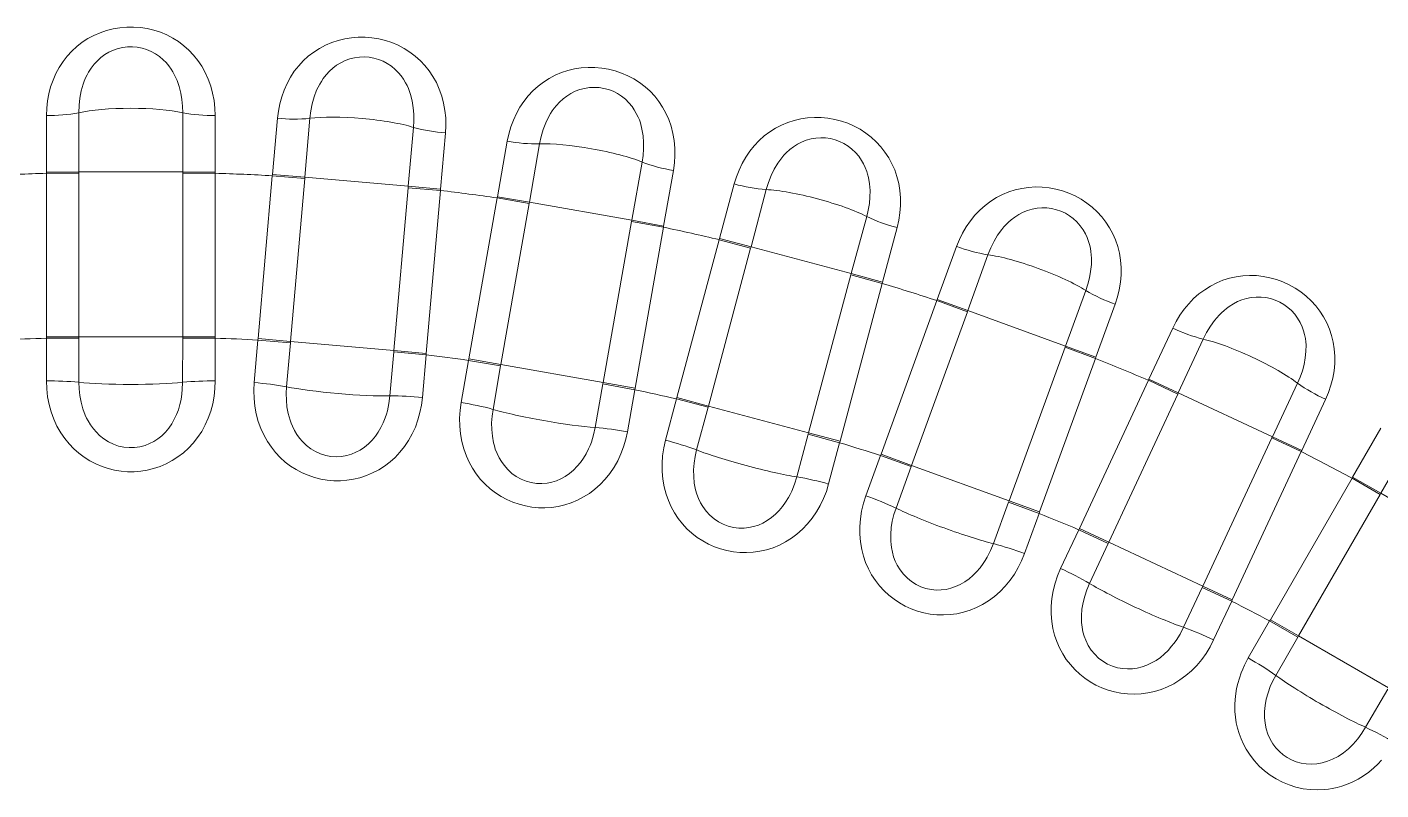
# Model space of a CAD drawing. Extents: x 407 to 892, y -26 to 445.
# Drawn here: x 782.16 to 798.6, y 188.6 to 197.86 of the extents above; entities that cross this region are included whole.
import ezdxf

# ---------------------------------------------------------------- set-up
doc = ezdxf.new("R2010")
doc.units = 0
doc.header["$LTSCALE"] = 7
doc.header["$MEASUREMENT"] = 0
doc.layers.add('8', color=251, linetype='CONTINUOUS', lineweight=15)

msp = doc.modelspace()

# ---------------------------------------------------------------- linework, layer by layer
at = {"layer": '8', "lineweight": 13, "ltscale": 0.01795}
for p, q in [((782.787, 196.1), (782.786, 196.818)), ((784.049, 196.818), (784.048, 196.1)), ((786.851, 196.64), (786.787, 195.925)), ((788.258, 195.731), (788.381, 196.439)), ((789.626, 196.219), (789.5, 195.512)), ((790.949, 195.191), (791.133, 195.885)), ((792.354, 195.558), (792.167, 194.865)), ((793.582, 194.418), (793.826, 195.094)), ((795.014, 194.661), (794.767, 193.987)), ((796.138, 193.419), (796.44, 194.071)), ((797.586, 193.536), (797.281, 192.886)), ((798.597, 192.201), (798.955, 192.824))]:
    msp.add_line(p, q, dxfattribs=at)
at = {"layer": '8', "lineweight": 13, "ltscale": 0.017125}
for p, q in [((782.393, 196.098), (782.393, 196.783)), ((784.442, 196.783), (784.442, 196.098)), ((787.238, 196.571), (787.179, 195.889)), ((790.006, 196.117), (789.888, 195.442)), ((790.568, 195.291), (790.745, 195.953)), ((792.724, 195.423), (792.547, 194.761)), ((793.211, 194.552), (793.446, 195.195)), ((795.371, 194.494), (795.137, 193.851)), ((795.78, 193.584), (796.07, 194.205)), ((797.927, 193.339), (797.638, 192.718)), ((798.255, 192.397), (798.598, 192.989))]:
    msp.add_line(p, q, dxfattribs=at)
at = {"layer": '8', "lineweight": 13, "ltscale": 0.017124}
for p, q in [((785.138, 196.067), (785.198, 196.75)), ((787.87, 195.798), (787.989, 196.472))]:
    msp.add_line(p, q, dxfattribs=at)
at = {"layer": '8', "lineweight": 13, "ltscale": 0.017949}
msp.add_line((785.53, 196.035), (785.592, 196.75), dxfattribs=at)
at = {"layer": '8', "lineweight": 13, "ltscale": 0.009852}
for p, q in [((782.787, 196.1), (782.393, 196.098)), ((784.048, 196.1), (784.442, 196.098)), ((785.53, 196.035), (785.138, 196.067)), ((786.787, 195.925), (787.179, 195.889)), ((788.258, 195.731), (787.87, 195.798)), ((789.5, 195.512), (789.888, 195.442)), ((790.949, 195.191), (790.568, 195.291)), ((792.167, 194.865), (792.547, 194.761)), ((785.355, 194.026), (784.962, 194.059)), ((786.611, 193.916), (787.004, 193.88)), ((797.281, 192.886), (797.638, 192.718)), ((792.892, 192.523), (792.522, 192.657)), ((798.597, 192.201), (798.255, 192.397)), ((797.589, 190.454), (797.247, 190.651))]:
    msp.add_line(p, q, dxfattribs=at)
at = {"layer": '8', "lineweight": 13, "ltscale": 0.000370789}
for p, q in [((782.393, 196.083), (782.393, 196.098)), ((784.442, 196.083), (784.442, 196.098))]:
    msp.add_line(p, q, dxfattribs=at)
at = {"layer": '8', "lineweight": 13, "ltscale": 0.049583}
for p, q in [((782.393, 196.083), (782.393, 194.1)), ((782.787, 196.083), (782.787, 194.1)), ((784.048, 194.1), (784.048, 196.083)), ((784.442, 194.1), (784.442, 196.083)), ((785.529, 196.018), (785.356, 194.042)), ((786.613, 193.933), (786.785, 195.908)), ((787.867, 195.783), (787.523, 193.83)), ((788.255, 195.715), (787.911, 193.762)), ((789.541, 193.474), (789.885, 195.427)), ((790.944, 195.175), (790.431, 193.259)), ((791.649, 192.933), (792.163, 194.849)), ((793.206, 194.538), (792.528, 192.674)), ((793.576, 194.403), (792.898, 192.539)), ((794.454, 191.973), (795.132, 193.837)), ((796.131, 193.404), (795.293, 191.607)), ((796.793, 190.907), (797.631, 192.705)), ((798.248, 192.384), (797.256, 190.666)), ((798.589, 192.187), (797.597, 190.469))]:
    msp.add_line(p, q, dxfattribs=at)
at = {"layer": '8', "lineweight": 13, "ltscale": 0.009853}
for p, q in [((782.787, 196.083), (782.393, 196.083)), ((784.048, 196.083), (784.442, 196.083)), ((785.529, 196.018), (785.136, 196.053)), ((786.785, 195.908), (787.178, 195.874)), ((788.255, 195.715), (787.867, 195.783)), ((789.497, 195.496), (789.885, 195.427)), ((790.944, 195.175), (790.564, 195.277)), ((792.163, 194.849), (792.543, 194.747)), ((793.576, 194.403), (793.206, 194.538)), ((782.787, 194.1), (782.393, 194.1)), ((782.787, 194.083), (782.393, 194.082)), ((784.048, 194.1), (784.442, 194.1)), ((784.048, 194.083), (784.442, 194.082)), ((785.356, 194.042), (784.964, 194.077)), ((786.613, 193.933), (787.005, 193.898)), ((794.762, 193.971), (795.132, 193.837)), ((787.908, 193.745), (787.52, 193.813)), ((787.911, 193.762), (787.523, 193.83)), ((789.15, 193.526), (789.538, 193.457)), ((789.153, 193.543), (789.541, 193.474)), ((796.131, 193.404), (795.774, 193.571)), ((790.427, 193.243), (790.046, 193.344)), ((790.431, 193.259), (790.05, 193.361)), ((791.645, 192.916), (792.025, 192.814)), ((791.649, 192.933), (792.03, 192.831)), ((797.274, 192.871), (797.631, 192.705)), ((792.898, 192.539), (792.528, 192.674)), ((798.589, 192.187), (798.248, 192.384)), ((794.077, 192.092), (794.447, 191.956)), ((794.083, 192.108), (794.454, 191.973)), ((795.286, 191.591), (794.928, 191.757)), ((795.293, 191.607), (794.936, 191.773)), ((796.429, 191.058), (796.786, 190.891)), ((796.436, 191.074), (796.793, 190.907)), ((797.597, 190.469), (797.256, 190.666))]:
    msp.add_line(p, q, dxfattribs=at)
at = {"layer": '8', "lineweight": 13, "ltscale": 0.000417328}
for p, q in [((782.787, 196.083), (782.787, 196.1)), ((784.048, 196.083), (784.048, 196.1))]:
    msp.add_line(p, q, dxfattribs=at)
at = {"layer": '8', "lineweight": 13, "ltscale": 0.031529}
for p, q in [((784.048, 196.1), (782.787, 196.1)), ((786.787, 195.925), (785.53, 196.035)), ((792.167, 194.865), (790.949, 195.191)), ((784.048, 194.1), (782.787, 194.1)), ((786.613, 193.933), (785.356, 194.042)), ((789.153, 193.543), (787.911, 193.762)), ((791.649, 192.933), (790.431, 193.259)), ((794.083, 192.108), (792.898, 192.539)), ((796.436, 191.074), (795.293, 191.607)), ((798.69, 189.838), (797.597, 190.469))]:
    msp.add_line(p, q, dxfattribs=at)
at = {"layer": '8', "lineweight": 13, "ltscale": 0.049582}
for p, q in [((785.136, 196.053), (784.964, 194.077)), ((787.005, 193.898), (787.178, 195.874)), ((789.153, 193.543), (789.497, 195.496)), ((790.564, 195.277), (790.05, 193.361)), ((792.03, 192.831), (792.543, 194.747)), ((794.083, 192.108), (794.762, 193.971)), ((795.774, 193.571), (794.936, 191.773)), ((796.436, 191.074), (797.274, 192.871))]:
    msp.add_line(p, q, dxfattribs=at)
at = {"layer": '8', "lineweight": 13, "ltscale": 0.000371545}
msp.add_line((785.136, 196.053), (785.138, 196.067), dxfattribs=at)
at = {"layer": '8', "lineweight": 13, "ltscale": 0.000417412}
for p, q in [((785.529, 196.018), (785.53, 196.035)), ((786.785, 195.908), (786.787, 195.925))]:
    msp.add_line(p, q, dxfattribs=at)
at = {"layer": '8', "lineweight": 13, "ltscale": 0.000371345}
msp.add_line((787.178, 195.874), (787.179, 195.889), dxfattribs=at)
at = {"layer": '8', "lineweight": 13, "ltscale": 0.000371291}
msp.add_line((787.867, 195.783), (787.87, 195.798), dxfattribs=at)
at = {"layer": '8', "lineweight": 13, "ltscale": 0.000416811}
msp.add_line((788.255, 195.715), (788.258, 195.731), dxfattribs=at)
at = {"layer": '8', "lineweight": 13, "ltscale": 0.03153}
for p, q in [((789.5, 195.512), (788.258, 195.731)), ((794.767, 193.987), (793.582, 194.418)), ((797.281, 192.886), (796.138, 193.419)), ((799.69, 191.571), (798.597, 192.201))]:
    msp.add_line(p, q, dxfattribs=at)
at = {"layer": '8', "lineweight": 13, "ltscale": 0.000417696}
msp.add_line((789.497, 195.496), (789.5, 195.512), dxfattribs=at)
at = {"layer": '8', "lineweight": 13, "ltscale": 0.000371025}
msp.add_line((789.885, 195.427), (789.888, 195.442), dxfattribs=at)
at = {"layer": '8', "lineweight": 13, "ltscale": 0.000371442}
msp.add_line((790.564, 195.277), (790.568, 195.291), dxfattribs=at)
at = {"layer": '8', "lineweight": 13, "ltscale": 0.000416948}
msp.add_line((790.944, 195.175), (790.949, 195.191), dxfattribs=at)
at = {"layer": '8', "lineweight": 13, "ltscale": 0.000417146}
msp.add_line((792.163, 194.849), (792.167, 194.865), dxfattribs=at)
at = {"layer": '8', "lineweight": 13, "ltscale": 0.000370851}
msp.add_line((792.543, 194.747), (792.547, 194.761), dxfattribs=at)
at = {"layer": '8', "lineweight": 13, "ltscale": 0.00037076}
msp.add_line((793.206, 194.538), (793.211, 194.552), dxfattribs=at)
at = {"layer": '8', "lineweight": 13, "ltscale": 0.009851}
for p, q in [((793.582, 194.418), (793.211, 194.552)), ((794.767, 193.987), (795.137, 193.851)), ((796.138, 193.419), (795.78, 193.584))]:
    msp.add_line(p, q, dxfattribs=at)
at = {"layer": '8', "lineweight": 13, "ltscale": 0.000417037}
msp.add_line((793.576, 194.403), (793.582, 194.418), dxfattribs=at)
at = {"layer": '8', "lineweight": 13, "ltscale": 0.012961}
for p, q in [((782.392, 193.563), (782.393, 194.082)), ((784.442, 194.082), (784.442, 193.563)), ((784.917, 193.543), (784.962, 194.059)), ((787.004, 193.88), (786.959, 193.364)), ((787.429, 193.302), (787.52, 193.813)), ((789.538, 193.457), (789.448, 192.946)), ((789.911, 192.843), (790.046, 193.344)), ((792.025, 192.814), (791.891, 192.313)), ((794.447, 191.956), (794.27, 191.469)), ((794.709, 191.287), (794.928, 191.757)), ((796.786, 190.891), (796.567, 190.421)), ((796.988, 190.202), (797.247, 190.651))]:
    msp.add_line(p, q, dxfattribs=at)
at = {"layer": '8', "lineweight": 13, "ltscale": 0.00044632}
for p, q in [((782.393, 194.1), (782.393, 194.082)), ((784.442, 194.082), (784.442, 194.1))]:
    msp.add_line(p, q, dxfattribs=at)
at = {"layer": '8', "lineweight": 13, "ltscale": 0.000424957}
for p, q in [((782.787, 194.1), (782.787, 194.083)), ((784.048, 194.083), (784.048, 194.1))]:
    msp.add_line(p, q, dxfattribs=at)
at = {"layer": '8', "lineweight": 13, "ltscale": 0.013374}
for p, q in [((782.788, 193.548), (782.787, 194.083)), ((784.048, 194.083), (784.047, 193.548)), ((785.309, 193.493), (785.355, 194.026)), ((786.611, 193.916), (786.564, 193.383)), ((787.816, 193.218), (787.908, 193.745)), ((789.15, 193.526), (789.056, 192.999)), ((790.289, 192.726), (790.427, 193.243)), ((791.645, 192.916), (791.506, 192.4)), ((792.71, 192.02), (792.892, 192.523)), ((794.077, 192.092), (793.894, 191.589)), ((795.06, 191.106), (795.286, 191.591)), ((796.429, 191.058), (796.202, 190.574)), ((797.322, 189.991), (797.589, 190.454)), ((798.681, 189.824), (798.413, 189.361))]:
    msp.add_line(p, q, dxfattribs=at)
at = {"layer": '8', "lineweight": 13, "ltscale": 0.000445666}
msp.add_line((784.964, 194.077), (784.962, 194.059), dxfattribs=at)
at = {"layer": '8', "lineweight": 13, "ltscale": 0.000424252}
msp.add_line((785.356, 194.042), (785.355, 194.026), dxfattribs=at)
at = {"layer": '8', "lineweight": 13, "ltscale": 0.000424319}
msp.add_line((786.611, 193.916), (786.613, 193.933), dxfattribs=at)
at = {"layer": '8', "lineweight": 13, "ltscale": 0.0004458}
msp.add_line((787.004, 193.88), (787.005, 193.898), dxfattribs=at)
at = {"layer": '8', "lineweight": 13, "ltscale": 0.000417559}
msp.add_line((794.762, 193.971), (794.767, 193.987), dxfattribs=at)
at = {"layer": '8', "lineweight": 13, "ltscale": 0.000370693}
msp.add_line((795.132, 193.837), (795.137, 193.851), dxfattribs=at)
at = {"layer": '8', "lineweight": 13, "ltscale": 0.000445406}
msp.add_line((787.523, 193.83), (787.52, 193.813), dxfattribs=at)
at = {"layer": '8', "lineweight": 13, "ltscale": 0.000424458}
msp.add_line((787.911, 193.762), (787.908, 193.745), dxfattribs=at)
at = {"layer": '8', "lineweight": 13, "ltscale": 0.00042459}
msp.add_line((789.15, 193.526), (789.153, 193.543), dxfattribs=at)
at = {"layer": '8', "lineweight": 13, "ltscale": 0.000370987}
msp.add_line((795.774, 193.571), (795.78, 193.584), dxfattribs=at)
at = {"layer": '8', "lineweight": 13, "ltscale": 0.000445539}
msp.add_line((789.538, 193.457), (789.541, 193.474), dxfattribs=at)
at = {"layer": '8', "lineweight": 13, "ltscale": 0.00044619}
msp.add_line((790.05, 193.361), (790.046, 193.344), dxfattribs=at)
at = {"layer": '8', "lineweight": 13, "ltscale": 0.000417123}
msp.add_line((796.131, 193.404), (796.138, 193.419), dxfattribs=at)
at = {"layer": '8', "lineweight": 13, "ltscale": 0.000423976}
msp.add_line((790.431, 193.259), (790.427, 193.243), dxfattribs=at)
at = {"layer": '8', "lineweight": 13, "ltscale": 0.000424371}
msp.add_line((791.645, 192.916), (791.649, 192.933), dxfattribs=at)
at = {"layer": '8', "lineweight": 13, "ltscale": 0.000417768}
msp.add_line((797.274, 192.871), (797.281, 192.886), dxfattribs=at)
at = {"layer": '8', "lineweight": 13, "ltscale": 0.000445651}
msp.add_line((792.025, 192.814), (792.03, 192.831), dxfattribs=at)
at = {"layer": '8', "lineweight": 13, "ltscale": 0.000371403}
msp.add_line((797.631, 192.705), (797.638, 192.718), dxfattribs=at)
at = {"layer": '8', "lineweight": 13, "ltscale": 0.012962}
msp.add_line((792.344, 192.17), (792.522, 192.657), dxfattribs=at)
at = {"layer": '8', "lineweight": 13, "ltscale": 0.000445521}
msp.add_line((792.528, 192.674), (792.522, 192.657), dxfattribs=at)
at = {"layer": '8', "lineweight": 13, "ltscale": 0.000424532}
msp.add_line((792.898, 192.539), (792.892, 192.523), dxfattribs=at)
at = {"layer": '8', "lineweight": 13, "ltscale": 0.000370584}
msp.add_line((798.248, 192.384), (798.255, 192.397), dxfattribs=at)
at = {"layer": '8', "lineweight": 13, "ltscale": 0.000417325}
msp.add_line((798.589, 192.187), (798.597, 192.201), dxfattribs=at)
at = {"layer": '8', "lineweight": 13, "ltscale": 0.000424794}
msp.add_line((794.077, 192.092), (794.083, 192.108), dxfattribs=at)
at = {"layer": '8', "lineweight": 13, "ltscale": 0.000445782}
msp.add_line((794.447, 191.956), (794.454, 191.973), dxfattribs=at)
at = {"layer": '8', "lineweight": 13, "ltscale": 0.000446113}
msp.add_line((794.936, 191.773), (794.928, 191.757), dxfattribs=at)
at = {"layer": '8', "lineweight": 13, "ltscale": 0.000424266}
msp.add_line((795.293, 191.607), (795.286, 191.591), dxfattribs=at)
at = {"layer": '8', "lineweight": 13, "ltscale": 0.000424589}
msp.add_line((796.429, 191.058), (796.436, 191.074), dxfattribs=at)
at = {"layer": '8', "lineweight": 13, "ltscale": 0.000445422}
msp.add_line((796.786, 190.891), (796.793, 190.907), dxfattribs=at)
at = {"layer": '8', "lineweight": 13, "ltscale": 0.000445997}
msp.add_line((797.256, 190.666), (797.247, 190.651), dxfattribs=at)
at = {"layer": '8', "lineweight": 13, "ltscale": 0.000424518}
msp.add_line((797.597, 190.469), (797.589, 190.454), dxfattribs=at)
at = {"layer": '8', "lineweight": 13}
for points in [[(782.393, 196.783), (782.397, 196.872), (782.406, 196.96), (782.422, 197.047), (782.444, 197.132), (782.473, 197.214), (782.507, 197.293), (782.548, 197.368), (782.595, 197.44), (782.646, 197.505), (782.701, 197.566), (782.762, 197.622), (782.827, 197.672), (782.897, 197.717), (782.969, 197.755), (783.045, 197.788), (783.123, 197.815), (783.204, 197.835), (783.286, 197.849), (783.369, 197.856), (783.452, 197.856), (783.535, 197.85), (783.617, 197.838), (783.698, 197.819), (783.777, 197.793), (783.853, 197.761), (783.926, 197.724), (783.996, 197.68), (784.061, 197.631), (784.123, 197.576), (784.18, 197.517), (784.231, 197.452), (784.278, 197.384), (784.321, 197.307), (784.358, 197.226), (784.388, 197.141), (784.411, 197.054), (784.428, 196.965), (784.438, 196.874), (784.442, 196.783)], [(782.786, 196.818), (782.789, 196.908), (782.798, 196.996), (782.815, 197.082), (782.838, 197.163), (782.852, 197.202), (782.868, 197.24), (782.886, 197.276), (782.905, 197.311), (782.937, 197.36), (782.972, 197.406), (783.011, 197.448), (783.052, 197.486), (783.101, 197.522), (783.152, 197.552), (783.206, 197.577), (783.262, 197.596), (783.32, 197.609), (783.379, 197.616), (783.438, 197.617), (783.496, 197.612), (783.554, 197.601), (783.61, 197.584), (783.665, 197.561), (783.717, 197.533), (783.766, 197.499), (783.812, 197.46), (783.846, 197.425), (783.878, 197.387), (783.907, 197.347), (783.928, 197.315), (783.946, 197.281), (783.979, 197.21), (784.006, 197.134), (784.026, 197.054), (784.039, 196.977), (784.047, 196.898), (784.049, 196.818)], [(785.198, 196.75), (785.209, 196.838), (785.226, 196.925), (785.25, 197.01), (785.279, 197.093), (785.315, 197.172), (785.356, 197.248), (785.403, 197.32), (785.456, 197.387), (785.512, 197.448), (785.573, 197.503), (785.639, 197.553), (785.708, 197.598), (785.781, 197.636), (785.857, 197.668), (785.935, 197.694), (786.015, 197.714), (786.097, 197.727), (786.18, 197.734), (786.263, 197.734), (786.346, 197.727), (786.428, 197.714), (786.509, 197.694), (786.588, 197.668), (786.664, 197.636), (786.737, 197.597), (786.807, 197.554), (786.872, 197.504), (786.934, 197.449), (786.99, 197.39), (787.041, 197.325), (787.087, 197.257), (787.128, 197.184), (787.164, 197.104), (787.193, 197.02), (787.216, 196.933), (787.232, 196.844), (787.241, 196.754), (787.243, 196.663), (787.238, 196.571)], [(785.592, 196.75), (785.603, 196.84), (785.62, 196.927), (785.644, 197.011), (785.674, 197.09), (785.692, 197.128), (785.711, 197.164), (785.732, 197.198), (785.754, 197.231), (785.79, 197.278), (785.829, 197.32), (785.871, 197.359), (785.916, 197.393), (785.967, 197.424), (786.021, 197.45), (786.077, 197.47), (786.135, 197.484), (786.193, 197.492), (786.252, 197.494), (786.311, 197.49), (786.369, 197.48), (786.425, 197.464), (786.48, 197.442), (786.532, 197.414), (786.582, 197.381), (786.628, 197.343), (786.67, 197.3), (786.701, 197.263), (786.73, 197.223), (786.755, 197.18), (786.773, 197.146), (786.789, 197.111), (786.815, 197.038), (786.835, 196.96), (786.848, 196.878), (786.855, 196.8), (786.855, 196.72), (786.851, 196.64)], [(787.989, 196.472), (788.008, 196.559), (788.032, 196.645), (788.063, 196.727), (788.1, 196.807), (788.142, 196.883), (788.19, 196.955), (788.243, 197.022), (788.301, 197.085), (788.363, 197.14), (788.429, 197.19), (788.498, 197.234), (788.571, 197.273), (788.647, 197.305), (788.725, 197.33), (788.806, 197.349), (788.887, 197.362), (788.97, 197.368), (789.053, 197.367), (789.136, 197.36), (789.218, 197.346), (789.299, 197.325), (789.377, 197.299), (789.454, 197.266), (789.527, 197.227), (789.596, 197.183), (789.662, 197.133), (789.723, 197.078), (789.779, 197.018), (789.83, 196.954), (789.876, 196.885), (789.915, 196.813), (789.949, 196.737), (789.978, 196.653), (790, 196.567), (790.015, 196.479), (790.024, 196.389), (790.025, 196.299), (790.019, 196.208), (790.006, 196.117)], [(788.381, 196.439), (788.4, 196.527), (788.425, 196.612), (788.456, 196.693), (788.493, 196.77), (788.514, 196.806), (788.536, 196.84), (788.56, 196.873), (788.585, 196.904), (788.624, 196.947), (788.667, 196.986), (788.713, 197.02), (788.76, 197.05), (788.814, 197.077), (788.87, 197.098), (788.928, 197.113), (788.986, 197.122), (789.045, 197.125), (789.104, 197.122), (789.162, 197.113), (789.219, 197.098), (789.274, 197.077), (789.326, 197.05), (789.376, 197.018), (789.423, 196.981), (789.465, 196.939), (789.504, 196.893), (789.532, 196.853), (789.556, 196.81), (789.578, 196.765), (789.593, 196.73), (789.605, 196.694), (789.625, 196.618), (789.638, 196.539), (789.644, 196.456), (789.644, 196.378), (789.638, 196.299), (789.626, 196.219)], [(790.745, 195.953), (790.772, 196.038), (790.804, 196.121), (790.841, 196.2), (790.885, 196.277), (790.934, 196.349), (790.988, 196.416), (791.046, 196.479), (791.11, 196.536), (791.176, 196.585), (791.246, 196.63), (791.319, 196.668), (791.395, 196.699), (791.473, 196.725), (791.553, 196.743), (791.635, 196.755), (791.718, 196.761), (791.801, 196.759), (791.883, 196.751), (791.965, 196.737), (792.046, 196.716), (792.124, 196.689), (792.201, 196.655), (792.274, 196.616), (792.343, 196.571), (792.408, 196.52), (792.469, 196.465), (792.525, 196.405), (792.576, 196.34), (792.621, 196.272), (792.661, 196.199), (792.694, 196.124), (792.721, 196.045), (792.743, 195.96), (792.757, 195.872), (792.765, 195.783), (792.765, 195.693), (792.758, 195.602), (792.744, 195.512), (792.724, 195.423)], [(791.133, 195.885), (791.16, 195.971), (791.192, 196.054), (791.23, 196.132), (791.274, 196.205), (791.297, 196.239), (791.323, 196.272), (791.349, 196.302), (791.376, 196.331), (791.42, 196.37), (791.466, 196.405), (791.514, 196.436), (791.564, 196.461), (791.62, 196.483), (791.678, 196.499), (791.736, 196.509), (791.795, 196.513), (791.854, 196.511), (791.913, 196.503), (791.97, 196.488), (792.025, 196.468), (792.078, 196.443), (792.128, 196.412), (792.175, 196.376), (792.218, 196.335), (792.257, 196.289), (792.291, 196.239), (792.315, 196.197), (792.336, 196.153), (792.354, 196.106), (792.365, 196.07), (792.375, 196.033), (792.388, 195.955), (792.394, 195.875), (792.393, 195.793), (792.386, 195.715), (792.373, 195.636), (792.354, 195.558)], [(793.446, 195.195), (793.479, 195.278), (793.519, 195.357), (793.563, 195.433), (793.613, 195.505), (793.668, 195.573), (793.728, 195.635), (793.792, 195.693), (793.86, 195.744), (793.93, 195.788), (794.003, 195.826), (794.08, 195.857), (794.158, 195.882), (794.238, 195.9), (794.32, 195.912), (794.402, 195.917), (794.485, 195.915), (794.568, 195.906), (794.649, 195.891), (794.73, 195.87), (794.808, 195.842), (794.884, 195.808), (794.957, 195.768), (795.026, 195.722), (795.091, 195.671), (795.152, 195.616), (795.208, 195.555), (795.259, 195.49), (795.304, 195.422), (795.343, 195.349), (795.375, 195.274), (795.402, 195.196), (795.422, 195.115), (795.436, 195.028), (795.443, 194.939), (795.443, 194.85), (795.435, 194.76), (795.42, 194.67), (795.399, 194.582), (795.371, 194.494)], [(793.826, 195.094), (793.86, 195.177), (793.9, 195.257), (793.944, 195.332), (793.994, 195.4), (794.021, 195.432), (794.049, 195.462), (794.077, 195.49), (794.107, 195.516), (794.154, 195.552), (794.203, 195.583), (794.254, 195.609), (794.306, 195.63), (794.364, 195.647), (794.422, 195.658), (794.482, 195.663), (794.541, 195.662), (794.599, 195.655), (794.657, 195.641), (794.713, 195.622), (794.766, 195.597), (794.816, 195.567), (794.863, 195.532), (794.907, 195.492), (794.946, 195.447), (794.981, 195.398), (795.011, 195.346), (795.031, 195.302), (795.048, 195.255), (795.062, 195.207), (795.07, 195.17), (795.076, 195.133), (795.083, 195.054), (795.082, 194.974), (795.073, 194.892), (795.059, 194.815), (795.039, 194.738), (795.014, 194.661)], [(796.07, 194.205), (796.111, 194.284), (796.157, 194.36), (796.208, 194.432), (796.264, 194.499), (796.324, 194.562), (796.389, 194.619), (796.458, 194.67), (796.53, 194.715), (796.604, 194.753), (796.68, 194.784), (796.759, 194.809), (796.839, 194.827), (796.921, 194.838), (797.003, 194.843), (797.086, 194.841), (797.168, 194.831), (797.249, 194.816), (797.33, 194.794), (797.408, 194.765), (797.483, 194.73), (797.556, 194.69), (797.625, 194.644), (797.69, 194.592), (797.751, 194.536), (797.807, 194.475), (797.857, 194.41), (797.902, 194.341), (797.94, 194.268), (797.973, 194.193), (797.999, 194.115), (798.019, 194.035), (798.032, 193.953), (798.038, 193.865), (798.038, 193.776), (798.029, 193.687), (798.014, 193.598), (797.991, 193.51), (797.962, 193.424), (797.927, 193.339)], [(796.44, 194.071), (796.481, 194.151), (796.527, 194.227), (796.579, 194.297), (796.634, 194.361), (796.663, 194.391), (796.694, 194.418), (796.725, 194.444), (796.757, 194.467), (796.807, 194.499), (796.858, 194.525), (796.911, 194.547), (796.965, 194.563), (797.024, 194.575), (797.083, 194.581), (797.143, 194.581), (797.202, 194.574), (797.259, 194.562), (797.315, 194.544), (797.369, 194.52), (797.42, 194.49), (797.468, 194.456), (797.511, 194.417), (797.551, 194.373), (797.586, 194.325), (797.617, 194.273), (797.642, 194.218), (797.659, 194.173), (797.671, 194.125), (797.681, 194.076), (797.686, 194.039), (797.689, 194), (797.688, 193.922), (797.68, 193.842), (797.665, 193.761), (797.644, 193.685), (797.618, 193.61), (797.586, 193.536)], [(784.442, 193.563), (784.439, 193.47), (784.429, 193.377), (784.412, 193.286), (784.388, 193.197), (784.358, 193.111), (784.321, 193.029), (784.278, 192.95), (784.228, 192.876), (784.176, 192.81), (784.118, 192.748), (784.056, 192.692), (783.99, 192.642), (783.92, 192.597), (783.847, 192.559), (783.772, 192.526), (783.694, 192.501), (783.617, 192.482), (783.538, 192.469), (783.459, 192.462), (783.379, 192.462), (783.3, 192.469), (783.221, 192.481), (783.144, 192.5), (783.068, 192.525), (782.993, 192.556), (782.921, 192.593), (782.852, 192.637), (782.786, 192.686), (782.725, 192.74), (782.667, 192.8), (782.615, 192.865), (782.567, 192.934), (782.521, 193.015), (782.482, 193.099), (782.45, 193.187), (782.425, 193.278), (782.407, 193.372), (782.396, 193.467), (782.392, 193.563)], [(784.047, 193.548), (784.043, 193.455), (784.032, 193.365), (784.024, 193.321), (784.014, 193.277), (783.995, 193.214), (783.972, 193.154), (783.946, 193.098), (783.915, 193.044), (783.879, 192.991), (783.838, 192.943), (783.794, 192.899), (783.746, 192.862), (783.696, 192.829), (783.644, 192.802), (783.59, 192.781), (783.527, 192.764), (783.463, 192.755), (783.398, 192.754), (783.334, 192.76), (783.27, 192.773), (783.208, 192.795), (783.148, 192.824), (783.091, 192.86), (783.037, 192.903), (782.999, 192.941), (782.963, 192.983), (782.93, 193.029), (782.9, 193.078), (782.881, 193.113), (782.865, 193.149), (782.836, 193.225), (782.814, 193.306), (782.8, 193.385), (782.791, 193.466), (782.788, 193.548)], [(786.959, 193.364), (786.947, 193.271), (786.929, 193.18), (786.904, 193.091), (786.873, 193.004), (786.835, 192.921), (786.791, 192.842), (786.741, 192.767), (786.685, 192.698), (786.627, 192.636), (786.565, 192.58), (786.498, 192.53), (786.428, 192.485), (786.354, 192.447), (786.278, 192.415), (786.2, 192.389), (786.121, 192.37), (786.042, 192.358), (785.962, 192.353), (785.883, 192.353), (785.804, 192.36), (785.725, 192.373), (785.648, 192.392), (785.572, 192.418), (785.499, 192.449), (785.427, 192.487), (785.358, 192.53), (785.293, 192.579), (785.232, 192.634), (785.176, 192.694), (785.124, 192.759), (785.077, 192.828), (785.036, 192.901), (784.997, 192.985), (784.965, 193.072), (784.941, 193.163), (784.924, 193.256), (784.914, 193.351), (784.912, 193.447), (784.917, 193.543)], [(786.564, 193.383), (786.552, 193.291), (786.533, 193.202), (786.521, 193.159), (786.507, 193.116), (786.483, 193.055), (786.455, 192.998), (786.423, 192.943), (786.388, 192.893), (786.347, 192.843), (786.302, 192.798), (786.255, 192.759), (786.204, 192.725), (786.152, 192.698), (786.097, 192.675), (786.041, 192.659), (785.977, 192.648), (785.912, 192.644), (785.848, 192.648), (785.784, 192.66), (785.722, 192.679), (785.662, 192.706), (785.605, 192.74), (785.551, 192.781), (785.502, 192.828), (785.466, 192.87), (785.434, 192.915), (785.405, 192.963), (785.379, 193.015), (785.364, 193.051), (785.351, 193.089), (785.329, 193.167), (785.314, 193.249), (785.307, 193.329), (785.305, 193.41), (785.309, 193.493)], [(789.448, 192.946), (789.429, 192.855), (789.402, 192.765), (789.37, 192.679), (789.331, 192.595), (789.286, 192.516), (789.235, 192.441), (789.179, 192.371), (789.118, 192.306), (789.054, 192.25), (788.987, 192.199), (788.916, 192.155), (788.842, 192.117), (788.766, 192.085), (788.688, 192.06), (788.608, 192.041), (788.527, 192.029), (788.447, 192.024), (788.367, 192.025), (788.288, 192.033), (788.21, 192.046), (788.133, 192.066), (788.057, 192.092), (787.984, 192.124), (787.914, 192.162), (787.846, 192.206), (787.781, 192.255), (787.721, 192.31), (787.665, 192.369), (787.613, 192.434), (787.567, 192.503), (787.527, 192.576), (787.492, 192.652), (787.461, 192.739), (787.437, 192.829), (787.421, 192.922), (787.412, 193.016), (787.41, 193.111), (787.416, 193.207), (787.429, 193.302)], [(789.056, 192.999), (789.036, 192.909), (789.01, 192.822), (788.994, 192.78), (788.976, 192.739), (788.947, 192.68), (788.914, 192.625), (788.878, 192.574), (788.839, 192.527), (788.793, 192.481), (788.745, 192.44), (788.694, 192.405), (788.641, 192.376), (788.586, 192.352), (788.53, 192.335), (788.473, 192.324), (788.408, 192.318), (788.343, 192.32), (788.279, 192.33), (788.217, 192.347), (788.156, 192.372), (788.099, 192.404), (788.045, 192.442), (787.995, 192.488), (787.95, 192.54), (787.918, 192.584), (787.89, 192.631), (787.865, 192.682), (787.844, 192.736), (787.833, 192.774), (787.822, 192.812), (787.808, 192.892), (787.8, 192.975), (787.799, 193.055), (787.804, 193.137), (787.816, 193.218)], [(791.891, 192.313), (791.864, 192.223), (791.83, 192.137), (791.79, 192.053), (791.744, 191.973), (791.693, 191.898), (791.636, 191.828), (791.573, 191.763), (791.507, 191.704), (791.439, 191.654), (791.367, 191.609), (791.293, 191.571), (791.216, 191.539), (791.137, 191.514), (791.057, 191.496), (790.975, 191.485), (790.894, 191.48), (790.814, 191.482), (790.735, 191.49), (790.656, 191.504), (790.58, 191.524), (790.504, 191.551), (790.432, 191.583), (790.362, 191.622), (790.295, 191.665), (790.231, 191.715), (790.171, 191.77), (790.115, 191.829), (790.065, 191.894), (790.019, 191.962), (789.979, 192.035), (789.945, 192.111), (789.917, 192.191), (789.894, 192.28), (789.878, 192.372), (789.87, 192.465), (789.869, 192.56), (789.876, 192.655), (789.89, 192.75), (789.911, 192.843)], [(791.506, 192.4), (791.478, 192.312), (791.444, 192.227), (791.424, 192.187), (791.403, 192.147), (791.369, 192.092), (791.332, 192.04), (791.291, 191.992), (791.248, 191.948), (791.199, 191.906), (791.147, 191.87), (791.093, 191.839), (791.038, 191.815), (790.981, 191.797), (790.923, 191.784), (790.866, 191.778), (790.8, 191.778), (790.736, 191.786), (790.673, 191.801), (790.612, 191.824), (790.555, 191.853), (790.5, 191.89), (790.45, 191.933), (790.404, 191.983), (790.363, 192.038), (790.336, 192.085), (790.312, 192.135), (790.292, 192.188), (790.276, 192.243), (790.267, 192.282), (790.26, 192.321), (790.253, 192.402), (790.252, 192.485), (790.258, 192.565), (790.271, 192.646), (790.289, 192.726)], [(794.27, 191.469), (794.235, 191.382), (794.194, 191.299), (794.147, 191.219), (794.094, 191.144), (794.036, 191.073), (793.973, 191.008), (793.906, 190.949), (793.834, 190.896), (793.762, 190.852), (793.687, 190.814), (793.609, 190.782), (793.53, 190.757), (793.449, 190.739), (793.368, 190.728), (793.286, 190.724), (793.204, 190.726), (793.125, 190.735), (793.046, 190.75), (792.97, 190.771), (792.895, 190.798), (792.822, 190.831), (792.753, 190.87), (792.686, 190.914), (792.623, 190.963), (792.564, 191.018), (792.509, 191.078), (792.459, 191.142), (792.414, 191.211), (792.375, 191.283), (792.341, 191.359), (792.314, 191.438), (792.293, 191.519), (792.277, 191.61), (792.27, 191.703), (792.27, 191.797), (792.277, 191.891), (792.292, 191.985), (792.315, 192.079), (792.344, 192.17)], [(793.894, 191.589), (793.858, 191.504), (793.817, 191.423), (793.794, 191.384), (793.77, 191.347), (793.731, 191.294), (793.689, 191.246), (793.644, 191.201), (793.598, 191.162), (793.545, 191.124), (793.49, 191.093), (793.434, 191.067), (793.376, 191.048), (793.318, 191.034), (793.26, 191.027), (793.202, 191.025), (793.137, 191.031), (793.073, 191.045), (793.012, 191.065), (792.954, 191.093), (792.899, 191.128), (792.848, 191.169), (792.801, 191.217), (792.76, 191.27), (792.724, 191.329), (792.701, 191.378), (792.681, 191.43), (792.666, 191.484), (792.655, 191.541), (792.65, 191.58), (792.646, 191.619), (792.646, 191.701), (792.652, 191.784), (792.665, 191.863), (792.685, 191.942), (792.71, 192.02)], [(796.567, 190.421), (796.524, 190.338), (796.476, 190.258), (796.422, 190.183), (796.363, 190.112), (796.299, 190.047), (796.231, 189.988), (796.158, 189.935), (796.082, 189.889), (796.006, 189.851), (795.928, 189.819), (795.848, 189.795), (795.767, 189.777), (795.685, 189.766), (795.603, 189.762), (795.521, 189.765), (795.44, 189.774), (795.361, 189.79), (795.285, 189.811), (795.21, 189.839), (795.138, 189.872), (795.068, 189.912), (795.002, 189.956), (794.94, 190.006), (794.882, 190.061), (794.827, 190.121), (794.778, 190.185), (794.734, 190.253), (794.695, 190.326), (794.662, 190.401), (794.635, 190.48), (794.615, 190.561), (794.601, 190.644), (794.594, 190.736), (794.594, 190.829), (794.602, 190.922), (794.618, 191.015), (794.641, 191.108), (794.671, 191.199), (794.709, 191.287)], [(796.202, 190.574), (796.159, 190.492), (796.111, 190.414), (796.085, 190.378), (796.057, 190.343), (796.014, 190.294), (795.968, 190.249), (795.92, 190.209), (795.87, 190.173), (795.814, 190.141), (795.757, 190.114), (795.698, 190.093), (795.639, 190.079), (795.58, 190.071), (795.522, 190.069), (795.464, 190.072), (795.399, 190.084), (795.337, 190.103), (795.278, 190.128), (795.222, 190.161), (795.17, 190.201), (795.123, 190.246), (795.081, 190.298), (795.045, 190.354), (795.014, 190.416), (794.995, 190.467), (794.98, 190.52), (794.97, 190.576), (794.963, 190.633), (794.962, 190.672), (794.962, 190.712), (794.968, 190.793), (794.982, 190.876), (795.002, 190.953), (795.028, 191.03), (795.06, 191.106)], [(796.876, 189.284), (796.857, 189.349), (796.842, 189.415), (796.831, 189.483), (796.825, 189.551), (796.824, 189.598), (796.824, 189.644), (796.831, 189.737), (796.846, 189.83), (796.861, 189.894), (796.879, 189.958), (796.901, 190.021), (796.92, 190.067), (796.941, 190.113), (796.988, 190.202)], [(797.206, 189.342), (797.192, 189.409), (797.185, 189.48), (797.185, 189.553), (797.192, 189.627), (797.206, 189.702), (797.228, 189.778), (797.255, 189.854), (797.286, 189.923), (797.322, 189.991)], [(798.605, 188.96), (798.559, 188.912), (798.511, 188.867), (798.45, 188.817), (798.386, 188.772), (798.32, 188.732), (798.251, 188.696), (798.18, 188.667), (798.123, 188.647), (798.065, 188.631), (798.006, 188.618), (797.962, 188.611), (797.918, 188.605), (797.829, 188.601), (797.741, 188.605), (797.653, 188.616), (797.567, 188.635), (797.483, 188.661), (797.404, 188.694), (797.327, 188.734), (797.254, 188.78), (797.185, 188.832), (797.121, 188.89), (797.062, 188.953), (797.009, 189.022), (796.962, 189.095), (796.929, 189.156), (796.9, 189.219), (796.876, 189.284)], [(798.413, 189.361), (798.367, 189.288), (798.317, 189.22), (798.262, 189.157), (798.203, 189.101), (798.142, 189.051), (798.078, 189.008), (798.011, 188.973), (797.948, 188.948), (797.883, 188.929), (797.819, 188.918), (797.754, 188.914), (797.691, 188.917), (797.629, 188.927), (797.57, 188.943), (797.514, 188.965), (797.46, 188.994), (797.411, 189.028), (797.365, 189.067), (797.323, 189.112), (797.287, 189.161), (797.255, 189.215), (797.227, 189.276), (797.206, 189.342)]]:
    msp.add_lwpolyline(points, dxfattribs=at)
for centre, radius, start, end in [((782.422, 198.768), 1.985, 269.1767, 280.5588), ((784.413, 198.768), 1.985, 259.4411, 270.8233), ((785.399, 198.725), 1.985, 264.1767, 275.5588), ((787.383, 198.552), 1.985, 254.4411, 265.8233), ((788.362, 198.423), 1.985, 259.1767, 270.5589), ((790.323, 198.077), 1.985, 249.4411, 260.8233), ((783.417, 164.648), 31.452, 91.867, 93.133), ((783.417, 164.648), 31.452, 86.867, 88.133), ((783.417, 164.648), 31.452, 81.867, 83.133), ((791.287, 197.863), 1.985, 254.1767, 265.5589), ((793.21, 197.348), 1.985, 244.4411, 255.8233), ((783.417, 164.648), 31.452, 76.867, 78.133), ((794.152, 197.051), 1.985, 249.1767, 260.5589), ((783.417, 164.648), 31.452, 71.867, 73.133), ((796.023, 196.37), 1.985, 239.4411, 250.8233), ((796.935, 195.992), 1.985, 244.1767, 255.5588), ((783.417, 164.648), 29.452, 91.9938, 93.0062), ((783.417, 164.648), 29.452, 86.9938, 88.0062), ((783.417, 164.648), 29.452, 81.9938, 83.0062), ((783.417, 164.648), 31.452, 66.867, 68.133), ((782.439, 189.552), 4.011, 85.0105, 90.6619), ((784.396, 189.552), 4.011, 89.3382, 94.9895), ((784.613, 189.543), 4.011, 80.0105, 85.6619), ((798.74, 195.151), 1.985, 234.4411, 245.8233), ((786.563, 189.372), 4.011, 84.3382, 89.9895), ((783.417, 164.648), 29.452, 76.9938, 78.0062), ((786.778, 189.344), 4.011, 75.0105, 80.6618), ((788.706, 189.004), 4.011, 79.3382, 84.9895), ((788.918, 188.957), 4.011, 70.0105, 75.6619), ((783.417, 164.648), 29.452, 71.9938, 73.0062), ((783.417, 164.648), 31.452, 61.867, 63.133), ((790.809, 188.45), 4.011, 74.3382, 79.9895), ((791.016, 188.385), 4.011, 65.0105, 70.6619), ((783.417, 164.648), 29.452, 66.9938, 68.0062), ((792.855, 187.715), 4.011, 69.3382, 74.9895), ((793.056, 187.632), 4.011, 60.0105, 65.6619), ((783.417, 164.648), 29.452, 61.9938, 63.0062), ((794.83, 186.805), 4.011, 64.3382, 69.9895), ((795.022, 186.705), 4.011, 55.0105, 60.6619), ((796.717, 185.726), 4.011, 59.3382, 64.9895)]:
    msp.add_arc(centre, radius, start, end, dxfattribs=at)
for centre, major_axis, ratio, start_param, end_param in [((783.417, 196.734), (0.8, 0), 0.171335, 0.660114, 2.481479), ((786.214, 196.611), (0.797, -0.07), 0.171335, 0.660114, 2.481479), ((788.989, 196.246), (0.788, -0.139), 0.171335, 0.660114, 2.481479), ((791.722, 195.64), (0.773, -0.207), 0.171335, 0.660114, 2.481479), ((794.391, 194.799), (0.752, -0.274), 0.171335, 0.660114, 2.481479), ((796.978, 193.727), (0.725, -0.338), 0.171335, 0.660114, 2.481479), ((783.417, 193.592), (0.8, 0), 0.08912, 3.80602, 5.618757), ((785.94, 193.481), (0.797, -0.07), 0.08912, 3.80602, 5.618757), ((788.444, 193.152), (0.788, -0.139), 0.08912, 3.80602, 5.618757), ((790.909, 192.605), (0.773, -0.207), 0.08912, 3.80602, 5.618757), ((793.317, 191.846), (0.752, -0.274), 0.08912, 3.80602, 5.618757), ((795.65, 190.88), (0.725, -0.338), 0.08912, 3.80602, 5.618757), ((797.889, 189.714), (0.693, -0.4), 0.08912, 3.80602, 5.618758)]:
    msp.add_ellipse(centre, major_axis=major_axis, ratio=ratio, start_param=start_param, end_param=end_param, dxfattribs=at)

doc.saveas('drawing.dxf')
